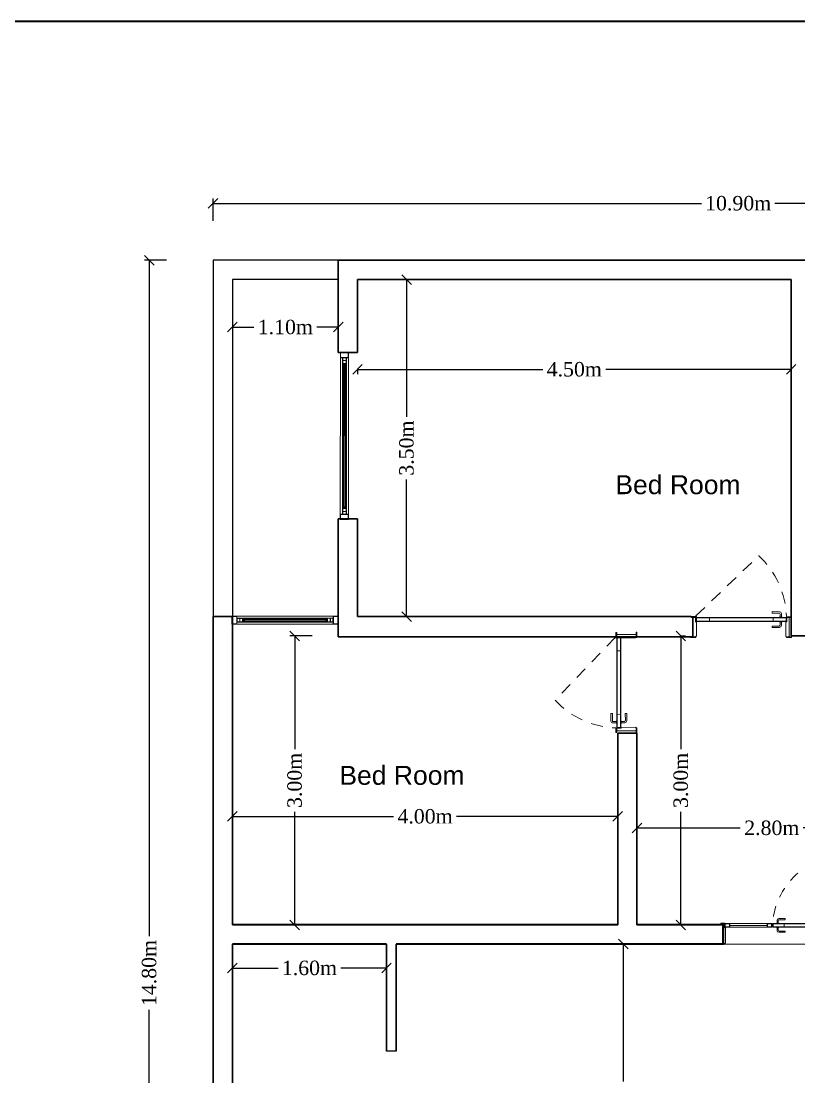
# Model space of a CAD drawing. Header units: millimetres. Extents: x 860 to 1444, y -43 to 267.
# Drawn here: x 1257.17 to 1265.24, y 204.39 to 215.35 of the extents above; entities that cross this region are included whole.
import ezdxf

# ---------------------------------------------------------------- set-up
doc = ezdxf.new("R2010")
doc.units = ezdxf.units.MM
doc.header["$MEASUREMENT"] = 0
doc.linetypes.add('HIDDEN', pattern=[0.375, 0.25, -0.125])
for name, color, linetype, lineweight in [('Doors', 252, 'Continuous', 9), ('HATCH', 252, 'Continuous', 5), ('WALL', 7, 'Continuous', 30)]:
    doc.layers.add(name, color=color, linetype=linetype, lineweight=lineweight)
doc.layers.add('windows', color=252, linetype='Continuous')
doc.styles.add('Peshawa CENTER', font='times.ttf', dxfattribs={"height": 0.15})
doc.dimstyles.new('Peshawa', dxfattribs={"dimtxt": 0.15, "dimasz": 0.1, "dimexe": 0.05, "dimexo": 0.25, "dimgap": 0.05, "dimtad": 0, "dimtoh": 1, "dimzin": 0, "dimdsep": 46, "dimtxsty": 'Peshawa CENTER', "dimblk": 'OBLIQUE', "dimcen": 0.09, "dimclrd": 251, "dimclre": 251, "dimclrt": 7, "dimadec": 0, "dimazin": 0, "dimtfac": 1, "dimtofl": 0, "dimtmove": 0, "dimatfit": 3, "dimldrblk": 'NONE', "dimfxl": 0, "dimtolj": 1, "dimtzin": 0, "dimarcsym": 0})

# ---------------------------------------------------------------- blocks, each defined once
blk = doc.blocks.new('*U133')
at = {"layer": 'Doors', "ltscale": 5}
for p, q in [((0.057, 0.925), (0.057, 0.774)), ((0.986, 0.921), (0.986, 0.769))]:
    blk.add_line(p, q, dxfattribs=at)
at = {"layer": 'Doors'}
for p, q in [((0.191, 0.772, 0), (0.191, 0.729, 0)), ((0.854, 0.768, 0), (0.854, 0.725, 0))]:
    blk.add_line(p, q, dxfattribs=at)
at = {"layer": 'Doors', "linetype": 'Continuous'}
for p, q in [((0.844, 0.814), (0.844, 0.829)), ((0.844, 0.829), (0.92, 0.828)), ((0.915, 0.814), (0.844, 0.814)), ((0.946, 0.771), (0.918, 0.771)), ((0.918, 0.771), (0.918, 0.768)), ((0.925, 0.771), (0.925, 0.804)), ((0.939, 0.809), (0.939, 0.771)), ((0.946, 0.771), (0.946, 0.768)), ((0.915, 0.679), (0.843, 0.68)), ((0.843, 0.68), (0.843, 0.665)), ((0.843, 0.665), (0.92, 0.665)), ((0.917, 0.722), (0.917, 0.725)), ((0.946, 0.722), (0.917, 0.722)), ((0.925, 0.722), (0.924, 0.689)), ((0.939, 0.684), (0.939, 0.722)), ((0.946, 0.722), (0.946, 0.725))]:
    blk.add_line(p, q, dxfattribs=at)
at = {"layer": 'Doors', "linetype": 'HIDDEN', "ltscale": 0.5}
blk.add_line((0.052, 0.711, 0), (0.7, 0.085), dxfattribs=at)
at = {"layer": 'Doors'}
for points in [[(0.053, 0.929), (-0.002, 0.93), (-0.002, 0.939), (0.053, 0.938)], [(0.99, 0.925), (1.046, 0.924), (1.046, 0.933), (0.991, 0.934)], [(0.991, 0.725), (0.054, 0.73), (0.054, 0.772), (0.992, 0.768)], [(0.988, 0.728), (0.057, 0.733), (0.057, 0.769), (0.988, 0.764)], [(0.002, 0.73), (0.048, 0.73), (0.048, 0.721), (0.002, 0.721)], [(1.04, 0.725), (0.994, 0.725), (0.994, 0.716), (1.04, 0.716)]]:
    blk.add_lwpolyline(points, close=True, dxfattribs=at)
at = {"layer": 'Doors', "ltscale": 5}
for points in [[(0.048, 0.73), (0.048, 0.73), (0.049, 0.774), (0.057, 0.774), (0.057, 0.925), (0.053, 0.925), (0.053, 0.929), (0.022, 0.93), (0.021, 0.73), (0.048, 0.73)], [(0.994, 0.725), (0.994, 0.725), (0.994, 0.769), (0.986, 0.769), (0.986, 0.921), (0.99, 0.921), (0.99, 0.925), (1.022, 0.925), (1.021, 0.725), (0.994, 0.725)]]:
    blk.add_lwpolyline(points, dxfattribs=at)
at = {"layer": 'Doors', "linetype": 'Continuous'}
blk.add_lwpolyline([(0.052, 0.777, 0.414214), (0.051, 0.776), (0.051, 0.768, 0.414214), (0.052, 0.767), (0.054, 0.767, 0.414214), (0.055, 0.768), (0.055, 0.776, 0.414214), (0.054, 0.777)], format="xyb", close=True, dxfattribs=at)
blk.add_circle((0.052, 0.723), 0.00573, dxfattribs=at)
for centre, radius, start, end in [((0.915, 0.804), 0.00955, 359.71, 89.71), ((0.92, 0.809, 0), 0.0191, 359.71, 89.71), ((0.915, 0.689), 0.00955, 269.71, 359.71), ((0.92, 0.684, 0), 0.0191, 269.71, 359.71)]:
    blk.add_arc(centre, radius, start, end, dxfattribs=at)
at = {"layer": 'Doors', "linetype": 'HIDDEN', "ltscale": 0.5}
blk.add_arc((0.087, 0.751), 0.905, 312.6237, 357.7301, dxfattribs=at)
blk = doc.blocks.new('*U147')
at = {"layer": 'Doors', "linetype": 'HIDDEN', "ltscale": 0.5}
blk.add_line((1.592, 0.954, 0), (1.592, 1.749, 0), dxfattribs=at)
at = {"layer": 'Doors', "ltscale": 5}
for p, q in [((0.06, 0.704), (0.06, 0.886)), ((0.112, 0.893), (0.557, 0.893)), ((1.59, 0.704), (1.59, 0.886)), ((1.594, 0.691), (0.06, 0.691))]:
    blk.add_line(p, q, dxfattribs=at)
at = {"layer": 'Doors', "linetype": 'Continuous'}
for p, q in [((0.668, 0.939), (0.668, 0.936)), ((0.668, 0.939), (0.697, 0.939)), ((0.668, 0.891), (0.668, 0.893)), ((0.668, 0.891), (0.697, 0.891)), ((0.676, 0.977), (0.676, 0.939)), ((0.676, 0.852), (0.676, 0.891)), ((0.69, 0.939), (0.69, 0.973)), ((0.69, 0.891), (0.69, 0.857)), ((0.771, 0.996), (0.695, 0.996)), ((0.697, 0.939), (0.697, 0.936)), ((0.697, 0.891), (0.697, 0.893)), ((0.699, 0.982), (0.771, 0.982)), ((0.771, 0.982), (0.771, 0.996)), ((0.771, 0.833), (0.695, 0.833)), ((0.699, 0.848), (0.771, 0.848)), ((0.771, 0.848), (0.771, 0.833))]:
    blk.add_line(p, q, dxfattribs=at)
at = {"layer": 'Doors'}
for p, q in [((0.761, 0.893, 0), (0.761, 0.936, 0)), ((1.453, 0.893, 0), (1.453, 0.936, 0))]:
    blk.add_line(p, q, dxfattribs=at)
for points in [[(0.005, 0.931), (0.052, 0.931), (0.052, 0.94), (0.005, 0.94)], [(0.052, 0.936), (0.112, 0.936), (0.112, 0.893), (0.052, 0.893)], [(0.055, 0.933), (0.109, 0.933), (0.109, 0.897), (0.055, 0.897)], [(0.557, 0.936), (0.611, 0.936), (0.611, 0.893), (0.557, 0.893)], [(0.561, 0.933), (0.607, 0.933), (0.607, 0.897), (0.561, 0.897)], [(0.623, 0.936), (1.591, 0.936), (1.591, 0.893), (0.623, 0.893)], [(0.627, 0.933), (1.587, 0.933), (1.587, 0.897), (0.627, 0.897)], [(1.644, 0.931), (1.598, 0.931), (1.598, 0.94), (1.644, 0.94)], [(0.056, 0.7), (0, 0.7), (0, 0.691), (0.056, 0.691)], [(1.594, 0.7), (1.649, 0.7), (1.649, 0.691), (1.594, 0.691)]]:
    blk.add_lwpolyline(points, close=True, dxfattribs=at)
at = {"layer": 'Doors', "ltscale": 5}
for points in [[(0.052, 0.931), (0.052, 0.931), (0.052, 0.886), (0.06, 0.886), (0.06, 0.704), (0.056, 0.704), (0.056, 0.7), (0.024, 0.7), (0.024, 0.931), (0.052, 0.931)], [(0.112, 0.936), (0.557, 0.936)], [(0.112, 0.915), (0.557, 0.915)], [(1.598, 0.931), (1.598, 0.931), (1.598, 0.886), (1.59, 0.886), (1.59, 0.704), (1.594, 0.704), (1.594, 0.7), (1.625, 0.7), (1.625, 0.931), (1.598, 0.931)]]:
    blk.add_lwpolyline(points, dxfattribs=at)
at = {"layer": 'Doors', "linetype": 'Continuous'}
for centre in [(0.617, 0.919), (1.592, 0.943)]:
    blk.add_circle(centre, 0.00573, dxfattribs=at)
at = {"layer": 'Doors', "linetype": 'HIDDEN', "ltscale": 0.5}
blk.add_arc((1.497, 0.877), 0.877, 83.7819, 175.5156, dxfattribs=at)
at = {"layer": 'Doors', "linetype": 'Continuous'}
for centre, radius, start, end in [((0.695, 0.977, 0), 0.0191, 90, 180), ((0.699, 0.973), 0.00955, 90, 180), ((0.695, 0.852, 0), 0.0191, 180, 270), ((0.699, 0.857), 0.00955, 180, 270)]:
    blk.add_arc(centre, radius, start, end, dxfattribs=at)
blk = doc.blocks.new('_Oblique')
at = {"color": 0, "linetype": 'ByBlock', "lineweight": -2}
blk.add_line((-0.5, -0.5), (0.5, 0.5), dxfattribs=at)
blk = doc.blocks.new('*D495')
at = {"color": 251, "lineweight": -2, "transparency": 16777216}
for p, q in [((1263.419, 205.769), (1263.369, 205.769)), ((1263.419, 205.769), (1263.419, 204.344)), ((1263.419, 202.269), (1263.419, 203.694)), ((1263.419, 202.269), (1263.369, 202.269))]:
    blk.add_line(p, q, dxfattribs=at)
at = {"layer": 'Defpoints', "color": 0, "transparency": 16777216}
for p in [(1263.59, 205.769), (1263.419, 202.269), (1263.59, 202.269)]:
    blk.add_point(p, dxfattribs=at)
at = {"color": 251, "lineweight": -2, "transparency": 16777216, "xscale": 0.1, "yscale": 0.1, "zscale": 0.1}
for p, rotation in [((1263.419, 205.769), 90), ((1263.419, 202.269), 270)]:
    blk.add_blockref('_Oblique', p, dxfattribs=dict(at, rotation=rotation))
at = {"color": 7, "transparency": 16777216, "insert": (1263.419, 204.019), "char_height": 0.15, "attachment_point": 5, "rotation": 90, "style": 'Peshawa CENTER', "bg_fill": 3, "box_fill_scale": 1.25, "bg_fill_color": 256, "bg_fill_true_color": 13158600, "bg_fill_transparency": 0}
blk.add_mtext('\\A1;3.50m', dxfattribs=at)
blk = doc.blocks.new('_None')
blk = doc.blocks.new('*D516')
at = {"color": 251, "lineweight": -2, "transparency": 16777216}
for p, q in [((1259.161, 213.28), (1259.161, 213.51)), ((1259.161, 213.46), (1264.239, 213.46)), ((1270.061, 213.46), (1264.983, 213.46)), ((1270.061, 213.28), (1270.061, 213.51))]:
    blk.add_line(p, q, dxfattribs=at)
at = {"layer": 'Defpoints', "color": 0, "transparency": 16777216}
for p in [(1270.061, 213.46), (1259.161, 212.869), (1270.061, 212.869)]:
    blk.add_point(p, dxfattribs=at)
at = {"color": 251, "lineweight": -2, "transparency": 16777216, "xscale": 0.1, "yscale": 0.1, "zscale": 0.1, "rotation": 180}
blk.add_blockref('_Oblique', (1259.161, 213.46), dxfattribs=at)
at = {"color": 251, "lineweight": -2, "transparency": 16777216, "xscale": 0.1, "yscale": 0.1, "zscale": 0.1}
blk.add_blockref('_Oblique', (1270.061, 213.46), dxfattribs=at)
at = {"color": 7, "transparency": 16777216, "insert": (1264.611, 213.46), "char_height": 0.15, "attachment_point": 5, "style": 'Peshawa CENTER', "bg_fill": 3, "box_fill_scale": 1.25, "bg_fill_color": 256, "bg_fill_true_color": 13158600, "bg_fill_transparency": 0}
blk.add_mtext('\\A1;10.90m', dxfattribs=at)
blk = doc.blocks.new('*D517')
at = {"color": 251, "lineweight": -2, "transparency": 16777216}
for p, q in [((1258.678, 212.869), (1258.448, 212.869)), ((1258.498, 212.869), (1258.498, 205.841)), ((1258.498, 198.069), (1258.498, 205.097)), ((1258.678, 198.069), (1258.448, 198.069))]:
    blk.add_line(p, q, dxfattribs=at)
at = {"layer": 'Defpoints', "color": 0, "transparency": 16777216}
for p in [(1259.161, 212.869), (1258.498, 198.069), (1259.161, 198.069)]:
    blk.add_point(p, dxfattribs=at)
at = {"color": 251, "lineweight": -2, "transparency": 16777216, "xscale": 0.1, "yscale": 0.1, "zscale": 0.1}
for p, rotation in [((1258.498, 212.869), 90), ((1258.498, 198.069), 270)]:
    blk.add_blockref('_Oblique', p, dxfattribs=dict(at, rotation=rotation))
at = {"color": 7, "transparency": 16777216, "insert": (1258.498, 205.469), "char_height": 0.15, "attachment_point": 5, "rotation": 90, "style": 'Peshawa CENTER', "bg_fill": 3, "box_fill_scale": 1.25, "bg_fill_color": 256, "bg_fill_true_color": 13158600, "bg_fill_transparency": 0}
blk.add_mtext('\\A1;14.80m', dxfattribs=at)
blk = doc.blocks.new('*D522')
at = {"layer": 'Defpoints', "color": 0, "transparency": 16777216}
for p in [(1260.66, 211.736), (1265.161, 211.736), (1265.161, 211.736)]:
    blk.add_point(p, dxfattribs=at)
at = {"layer": 'WALL', "color": 251, "lineweight": -2, "transparency": 16777216}
for p, q in [((1260.66, 211.736), (1260.66, 211.686)), ((1260.66, 211.736), (1262.583, 211.736)), ((1265.161, 211.736), (1263.238, 211.736)), ((1265.161, 211.736), (1265.161, 211.686))]:
    blk.add_line(p, q, dxfattribs=at)
at = {"layer": 'WALL', "color": 251, "lineweight": -2, "transparency": 16777216, "xscale": 0.1, "yscale": 0.1, "zscale": 0.1, "rotation": 180}
blk.add_blockref('_Oblique', (1260.66, 211.736), dxfattribs=at)
at = {"layer": 'WALL', "color": 251, "lineweight": -2, "transparency": 16777216, "xscale": 0.1, "yscale": 0.1, "zscale": 0.1}
blk.add_blockref('_Oblique', (1265.161, 211.736), dxfattribs=at)
at = {"layer": 'WALL', "color": 7, "transparency": 16777216, "insert": (1262.91, 211.736), "char_height": 0.15, "attachment_point": 5, "style": 'Peshawa CENTER', "bg_fill": 3, "box_fill_scale": 1.25, "bg_fill_color": 256, "bg_fill_true_color": 13158600, "bg_fill_transparency": 0}
blk.add_mtext('\\A1;4.50m', dxfattribs=at)
blk = doc.blocks.new('*U527')
at = {"layer": 'windows', "color": 253, "lineweight": 9}
for p, q in [((0, -0.407), (0.001, 0.573)), ((0.061, 0.573), (0.062, 0.573)), ((0.083, -0.407), (0.083, 0.573))]:
    blk.add_line(p, q, dxfattribs=at)
at = {"layer": 'windows', "color": 251, "lineweight": 9}
for p, q in [((0.055, 0.507), (0.029, 0.514)), ((0.056, -0.341), (0.029, -0.347))]:
    blk.add_line(p, q, dxfattribs=at)
at = {"layer": 'windows', "linetype": 'Continuous', "lineweight": 9}
for points in [[(0.001, 0.573), (0.001, 0.626), (0.083, 0.626), (0.083, 0.573)], [(0.059, 0.545), (0.059, 0.545), (0.059, 0.571), (0.024, 0.571), (0.024, 0.545)], [(0.024, 0.544), (0.024, 0.544), (0.024, 0.544), (0.024, 0.544), (0.024, 0.516), (0.024, 0.516), (0.059, 0.516), (0.059, 0.516), (0.059, 0.544), (0.059, 0.516), (0.059, 0.544), (0.059, 0.544), (0.059, 0.544), (0.059, 0.544), (0.059, 0.544), (0.059, 0.544), (0.024, 0.544), (0.024, 0.544), (0.024, 0.544), (0.024, 0.544)], [(0.029, 0.507), (0.055, 0.507), (0.055, 0.514), (0.029, 0.514)], [(0, -0.407), (0, -0.459), (0.083, -0.459), (0.083, -0.407)], [(0.025, -0.377), (0.025, -0.377), (0.025, -0.377), (0.025, -0.377), (0.025, -0.349), (0.025, -0.349), (0.06, -0.349), (0.06, -0.349), (0.06, -0.377), (0.06, -0.349), (0.06, -0.377), (0.06, -0.377), (0.06, -0.377), (0.06, -0.377), (0.06, -0.377), (0.06, -0.377), (0.025, -0.377), (0.025, -0.377), (0.025, -0.377), (0.025, -0.377)], [(0.06, -0.379), (0.06, -0.379), (0.06, -0.405), (0.025, -0.405), (0.025, -0.379)], [(0.029, -0.341), (0.056, -0.341), (0.056, -0.347), (0.029, -0.347)]]:
    blk.add_lwpolyline(points, close=True, dxfattribs=at)
for points in [[(0.003, 0.578), (0.003, 0.62, -0.414214), (0.006, 0.623), (0.077, 0.623, -0.414214), (0.08, 0.62), (0.08, 0.578, -0.414214), (0.077, 0.576), (0.006, 0.576, -0.414214)], [(0.003, -0.412), (0.003, -0.454, 0.414214), (0.005, -0.457), (0.077, -0.457, 0.414214), (0.08, -0.454), (0.08, -0.412, 0.414214), (0.077, -0.409), (0.005, -0.409, 0.414214)]]:
    blk.add_lwpolyline(points, format="xyb", close=True, dxfattribs=at)
for points in [[(0.062, 0.573), (0.062, 0.514), (0.062, 0.494), (0.058, 0.494), (0.058, 0.497), (0.059, 0.497), (0.059, 0.514), (0.024, 0.514), (0.024, 0.497), (0.025, 0.497), (0.025, 0.494), (0.021, 0.494), (0.021, 0.514), (0.021, 0.573), (0.062, 0.573), (0.024, 0.573)], [(0.063, -0.407), (0.063, -0.347), (0.063, -0.328), (0.059, -0.328), (0.059, -0.33), (0.06, -0.33), (0.06, -0.347), (0.025, -0.347), (0.025, -0.33), (0.026, -0.33), (0.026, -0.328), (0.022, -0.328), (0.022, -0.347), (0.022, -0.407), (0.063, -0.407), (0.025, -0.407)]]:
    blk.add_lwpolyline(points, dxfattribs=at)
at = {"layer": 'windows', "color": 253, "lineweight": 9}
for points in [[(0.022, -0.328), (0.021, 0.494)], [(0.062, 0.494), (0.063, -0.328)]]:
    blk.add_lwpolyline(points, dxfattribs=at)
at = {"layer": 'windows', "color": 251, "lineweight": 9}
for points in [[(0.055, 0.514), (0.029, 0.507)], [(0.056, -0.347), (0.029, -0.341)]]:
    blk.add_lwpolyline(points, dxfattribs=at)
at = {"layer": 'windows', "lineweight": 9}
for points in [[(0.029, -0.341), (0.029, 0.507), (0.036, 0.507), (0.037, -0.341)], [(0.056, -0.341), (0.055, 0.507), (0.047, 0.507), (0.048, -0.341)]]:
    blk.add_lwpolyline(points, close=True, dxfattribs=at)
at = {"layer": 'windows', "color": 251, "lineweight": 9}
for points in [[(0.047, 0.507), (0.036, 0.507), (0.036, 0.498), (0.047, 0.498)], [(0.046, 0.506), (0.038, 0.506), (0.038, 0.499), (0.046, 0.499)], [(0.048, -0.332), (0.037, -0.332), (0.037, -0.341), (0.048, -0.341)], [(0.046, -0.333), (0.039, -0.333), (0.039, -0.34), (0.046, -0.34)]]:
    blk.add_lwpolyline(points, close=True, dxfattribs=at)
for centre, start, end in [((0.025, 0.491), 2.8792, 86.4084), ((0.058, 0.491), 93.6446, 177.1737), ((0.026, -0.324), 273.6446, 357.1737), ((0.059, -0.324), 182.8792, 266.4084)]:
    blk.add_arc(centre, 0.00351, start, end, dxfattribs=at)
blk = doc.blocks.new('*U528')
at = {"layer": 'windows', "color": 253, "lineweight": 9}
for p, q in [((0, -0.407), (0.001, 1.188)), ((0.061, 1.188), (0.062, 1.188)), ((0.083, -0.407), (0.082, 1.188))]:
    blk.add_line(p, q, dxfattribs=at)
at = {"layer": 'windows', "color": 251, "lineweight": 9}
for p, q in [((0.055, 1.122), (0.028, 1.129)), ((0.056, -0.341), (0.029, -0.347))]:
    blk.add_line(p, q, dxfattribs=at)
at = {"layer": 'windows', "linetype": 'Continuous', "lineweight": 9}
for points in [[(0.001, 1.188), (0.001, 1.241), (0.082, 1.241), (0.082, 1.188)], [(0.059, 1.16), (0.059, 1.16), (0.059, 1.186), (0.024, 1.186), (0.024, 1.16)], [(0.024, 1.159), (0.024, 1.159), (0.024, 1.159), (0.024, 1.159), (0.024, 1.131), (0.024, 1.131), (0.059, 1.131), (0.059, 1.131), (0.059, 1.159), (0.059, 1.131), (0.059, 1.159), (0.059, 1.159), (0.059, 1.159), (0.059, 1.159), (0.059, 1.159), (0.059, 1.159), (0.024, 1.159), (0.024, 1.159), (0.024, 1.159), (0.024, 1.159)], [(0.028, 1.122), (0.055, 1.122), (0.055, 1.129), (0.028, 1.129)], [(0, -0.407), (0, -0.459), (0.083, -0.459), (0.083, -0.407)], [(0.025, -0.377), (0.025, -0.377), (0.025, -0.377), (0.025, -0.377), (0.025, -0.349), (0.025, -0.349), (0.06, -0.349), (0.06, -0.349), (0.06, -0.377), (0.06, -0.349), (0.06, -0.377), (0.06, -0.377), (0.06, -0.377), (0.06, -0.377), (0.06, -0.377), (0.06, -0.377), (0.025, -0.377), (0.025, -0.377), (0.025, -0.377), (0.025, -0.377)], [(0.06, -0.379), (0.06, -0.379), (0.06, -0.405), (0.025, -0.405), (0.025, -0.379)], [(0.029, -0.341), (0.056, -0.341), (0.056, -0.347), (0.029, -0.347)]]:
    blk.add_lwpolyline(points, close=True, dxfattribs=at)
for points in [[(0.003, 1.193), (0.003, 1.235, -0.414214), (0.006, 1.238), (0.077, 1.238, -0.414214), (0.08, 1.235), (0.08, 1.193, -0.414214), (0.077, 1.191), (0.006, 1.191, -0.414214)], [(0.003, -0.412), (0.003, -0.454, 0.414214), (0.005, -0.457), (0.077, -0.457, 0.414214), (0.08, -0.454), (0.08, -0.412, 0.414214), (0.077, -0.409), (0.005, -0.409, 0.414214)]]:
    blk.add_lwpolyline(points, format="xyb", close=True, dxfattribs=at)
for points in [[(0.062, 1.188), (0.062, 1.129), (0.062, 1.109), (0.058, 1.109), (0.058, 1.112), (0.059, 1.112), (0.059, 1.129), (0.024, 1.129), (0.024, 1.112), (0.025, 1.112), (0.025, 1.109), (0.021, 1.109), (0.021, 1.129), (0.021, 1.188), (0.062, 1.188), (0.024, 1.188)], [(0.063, -0.407), (0.063, -0.347), (0.063, -0.328), (0.059, -0.328), (0.059, -0.33), (0.06, -0.33), (0.06, -0.347), (0.025, -0.347), (0.025, -0.33), (0.026, -0.33), (0.026, -0.328), (0.022, -0.328), (0.022, -0.347), (0.022, -0.407), (0.063, -0.407), (0.025, -0.407)]]:
    blk.add_lwpolyline(points, dxfattribs=at)
at = {"layer": 'windows', "color": 253, "lineweight": 9}
for points in [[(0.022, -0.328), (0.021, 1.109)], [(0.062, 1.109), (0.063, -0.328)]]:
    blk.add_lwpolyline(points, dxfattribs=at)
at = {"layer": 'windows', "color": 251, "lineweight": 9}
for points in [[(0.055, 1.129), (0.028, 1.122)], [(0.056, -0.347), (0.029, -0.341)]]:
    blk.add_lwpolyline(points, dxfattribs=at)
at = {"layer": 'windows', "lineweight": 9}
for points in [[(0.029, -0.341), (0.028, 1.122), (0.036, 1.122), (0.037, -0.341)], [(0.056, -0.341), (0.055, 1.122), (0.047, 1.122), (0.048, -0.341)]]:
    blk.add_lwpolyline(points, close=True, dxfattribs=at)
at = {"layer": 'windows', "color": 251, "lineweight": 9}
for points in [[(0.047, 1.122), (0.036, 1.122), (0.036, 1.113), (0.047, 1.113)], [(0.046, 1.121), (0.038, 1.121), (0.038, 1.114), (0.046, 1.114)], [(0.048, -0.332), (0.037, -0.332), (0.037, -0.341), (0.048, -0.341)], [(0.046, -0.333), (0.039, -0.333), (0.039, -0.34), (0.046, -0.34)]]:
    blk.add_lwpolyline(points, close=True, dxfattribs=at)
for centre, start, end in [((0.025, 1.106), 2.8792, 86.4084), ((0.058, 1.106), 93.6446, 177.1737), ((0.026, -0.324), 273.6446, 357.1737), ((0.059, -0.324), 182.8792, 266.4084)]:
    blk.add_arc(centre, 0.00351, start, end, dxfattribs=at)
blk = doc.blocks.new('*D529')
at = {"color": 251, "lineweight": -2, "transparency": 16777216}
for p, q in [((1261.169, 212.669), (1261.119, 212.669)), ((1261.169, 212.669), (1261.169, 211.244)), ((1261.169, 209.169), (1261.169, 210.594)), ((1261.169, 209.169), (1261.119, 209.169))]:
    blk.add_line(p, q, dxfattribs=at)
at = {"layer": 'Defpoints', "color": 0, "transparency": 16777216}
for p in [(1261.169, 212.669), (1261.232, 212.669), (1261.232, 209.169)]:
    blk.add_point(p, dxfattribs=at)
at = {"color": 251, "lineweight": -2, "transparency": 16777216, "xscale": 0.1, "yscale": 0.1, "zscale": 0.1}
for p, rotation in [((1261.169, 212.669), 90), ((1261.169, 209.169), 270)]:
    blk.add_blockref('_Oblique', p, dxfattribs=dict(at, rotation=rotation))
at = {"color": 7, "transparency": 16777216, "insert": (1261.169, 210.919), "char_height": 0.15, "attachment_point": 5, "rotation": 90, "style": 'Peshawa CENTER', "bg_fill": 3, "box_fill_scale": 1.25, "bg_fill_color": 256, "bg_fill_true_color": 13158600, "bg_fill_transparency": 0}
blk.add_mtext('\\A1;3.50m', dxfattribs=at)
blk = doc.blocks.new('*D531')
at = {"color": 251, "lineweight": -2, "transparency": 16777216}
for p, q in [((1259.361, 207.095), (1259.361, 207.045)), ((1259.361, 207.095), (1261.033, 207.095)), ((1263.361, 207.095), (1261.689, 207.095)), ((1263.361, 207.095), (1263.361, 207.045))]:
    blk.add_line(p, q, dxfattribs=at)
at = {"layer": 'Defpoints', "color": 0, "transparency": 16777216}
for p in [(1259.361, 207.15), (1263.361, 207.15), (1263.361, 207.095)]:
    blk.add_point(p, dxfattribs=at)
at = {"color": 251, "lineweight": -2, "transparency": 16777216, "xscale": 0.1, "yscale": 0.1, "zscale": 0.1, "rotation": 180}
blk.add_blockref('_Oblique', (1259.361, 207.095), dxfattribs=at)
at = {"color": 251, "lineweight": -2, "transparency": 16777216, "xscale": 0.1, "yscale": 0.1, "zscale": 0.1}
blk.add_blockref('_Oblique', (1263.361, 207.095), dxfattribs=at)
at = {"color": 7, "transparency": 16777216, "insert": (1261.361, 207.095), "char_height": 0.15, "attachment_point": 5, "style": 'Peshawa CENTER', "bg_fill": 3, "box_fill_scale": 1.25, "bg_fill_color": 256, "bg_fill_true_color": 13158600, "bg_fill_transparency": 0}
blk.add_mtext('\\A1;4.00m', dxfattribs=at)
blk = doc.blocks.new('*D532')
at = {"color": 251, "lineweight": -2, "transparency": 16777216}
for p, q in [((1260.188, 208.969), (1259.958, 208.969)), ((1260.008, 208.969), (1260.008, 207.794)), ((1260.008, 205.969), (1260.008, 207.144)), ((1260.188, 205.969), (1259.958, 205.969))]:
    blk.add_line(p, q, dxfattribs=at)
at = {"layer": 'Defpoints', "color": 0, "transparency": 16777216}
for p in [(1260.008, 208.969), (1260.565, 208.969), (1260.565, 205.969)]:
    blk.add_point(p, dxfattribs=at)
at = {"color": 251, "lineweight": -2, "transparency": 16777216, "xscale": 0.1, "yscale": 0.1, "zscale": 0.1}
for p, rotation in [((1260.008, 208.969), 90), ((1260.008, 205.969), 270)]:
    blk.add_blockref('_Oblique', p, dxfattribs=dict(at, rotation=rotation))
at = {"color": 7, "transparency": 16777216, "insert": (1260.008, 207.469), "char_height": 0.15, "attachment_point": 5, "rotation": 90, "style": 'Peshawa CENTER', "bg_fill": 3, "box_fill_scale": 1.25, "bg_fill_color": 256, "bg_fill_true_color": 13158600, "bg_fill_transparency": 0}
blk.add_mtext('\\A1;3.00m', dxfattribs=at)
blk = doc.blocks.new('*D533')
at = {"color": 251, "lineweight": -2, "transparency": 16777216}
for p, q in [((1263.56, 206.975), (1263.56, 207.025)), ((1263.56, 206.975), (1264.633, 206.975)), ((1266.36, 206.975), (1265.287, 206.975)), ((1266.36, 206.975), (1266.36, 207.025))]:
    blk.add_line(p, q, dxfattribs=at)
at = {"layer": 'Defpoints', "color": 0, "transparency": 16777216}
for p in [(1263.56, 206.965), (1266.36, 206.975), (1266.36, 206.965)]:
    blk.add_point(p, dxfattribs=at)
at = {"color": 251, "lineweight": -2, "transparency": 16777216, "xscale": 0.1, "yscale": 0.1, "zscale": 0.1, "rotation": 180}
blk.add_blockref('_Oblique', (1263.56, 206.975), dxfattribs=at)
at = {"color": 251, "lineweight": -2, "transparency": 16777216, "xscale": 0.1, "yscale": 0.1, "zscale": 0.1}
blk.add_blockref('_Oblique', (1266.36, 206.975), dxfattribs=at)
at = {"color": 7, "transparency": 16777216, "insert": (1264.96, 206.975), "char_height": 0.15, "attachment_point": 5, "style": 'Peshawa CENTER', "bg_fill": 3, "box_fill_scale": 1.25, "bg_fill_color": 256, "bg_fill_true_color": 13158600, "bg_fill_transparency": 0}
blk.add_mtext('\\A1;2.80m', dxfattribs=at)
blk = doc.blocks.new('*D534')
at = {"color": 251, "lineweight": -2, "transparency": 16777216}
for p, q in [((1264.016, 208.969), (1264.066, 208.969)), ((1264.016, 208.969), (1264.016, 207.794)), ((1264.016, 205.969), (1264.016, 207.144)), ((1264.016, 205.969), (1264.066, 205.969))]:
    blk.add_line(p, q, dxfattribs=at)
at = {"layer": 'Defpoints', "color": 0, "transparency": 16777216}
for p in [(1264.01, 208.969), (1264.016, 208.969), (1264.01, 205.969)]:
    blk.add_point(p, dxfattribs=at)
at = {"color": 251, "lineweight": -2, "transparency": 16777216, "xscale": 0.1, "yscale": 0.1, "zscale": 0.1}
for p, rotation in [((1264.016, 208.969), 90), ((1264.016, 205.969), 270)]:
    blk.add_blockref('_Oblique', p, dxfattribs=dict(at, rotation=rotation))
at = {"color": 7, "transparency": 16777216, "insert": (1264.016, 207.469), "char_height": 0.15, "attachment_point": 5, "rotation": 90, "style": 'Peshawa CENTER', "bg_fill": 3, "box_fill_scale": 1.25, "bg_fill_color": 256, "bg_fill_true_color": 13158600, "bg_fill_transparency": 0}
blk.add_mtext('\\A1;3.00m', dxfattribs=at)
blk = doc.blocks.new('*D535')
at = {"color": 251, "lineweight": -2, "transparency": 16777216}
for p, q in [((1259.361, 212.175), (1259.361, 212.125)), ((1259.361, 212.175), (1259.594, 212.175)), ((1260.461, 212.175), (1260.227, 212.175)), ((1260.461, 212.175), (1260.461, 212.125))]:
    blk.add_line(p, q, dxfattribs=at)
at = {"layer": 'Defpoints', "color": 0, "transparency": 16777216}
for p in [(1259.361, 212.217), (1260.461, 212.217), (1259.361, 212.175)]:
    blk.add_point(p, dxfattribs=at)
at = {"color": 251, "lineweight": -2, "transparency": 16777216, "xscale": 0.1, "yscale": 0.1, "zscale": 0.1, "rotation": 180}
blk.add_blockref('_Oblique', (1259.361, 212.175), dxfattribs=at)
at = {"color": 251, "lineweight": -2, "transparency": 16777216, "xscale": 0.1, "yscale": 0.1, "zscale": 0.1}
blk.add_blockref('_Oblique', (1260.461, 212.175), dxfattribs=at)
at = {"color": 7, "transparency": 16777216, "insert": (1259.911, 212.175), "char_height": 0.15, "attachment_point": 5, "style": 'Peshawa CENTER', "bg_fill": 3, "box_fill_scale": 1.25, "bg_fill_color": 256, "bg_fill_true_color": 13158600, "bg_fill_transparency": 0}
blk.add_mtext('\\A1;1.10m', dxfattribs=at)
blk = doc.blocks.new('*D536')
at = {"color": 251, "lineweight": -2, "transparency": 16777216}
for p, q in [((1259.361, 205.521), (1259.361, 205.571)), ((1259.361, 205.521), (1259.844, 205.521)), ((1260.961, 205.521), (1260.477, 205.521)), ((1260.961, 205.521), (1260.961, 205.571))]:
    blk.add_line(p, q, dxfattribs=at)
at = {"layer": 'Defpoints', "color": 0, "transparency": 16777216}
for p in [(1259.361, 205.521), (1259.361, 205.521), (1260.961, 205.521)]:
    blk.add_point(p, dxfattribs=at)
at = {"color": 251, "lineweight": -2, "transparency": 16777216, "xscale": 0.1, "yscale": 0.1, "zscale": 0.1, "rotation": 180}
blk.add_blockref('_Oblique', (1259.361, 205.521), dxfattribs=at)
at = {"color": 251, "lineweight": -2, "transparency": 16777216, "xscale": 0.1, "yscale": 0.1, "zscale": 0.1}
blk.add_blockref('_Oblique', (1260.961, 205.521), dxfattribs=at)
at = {"color": 7, "transparency": 16777216, "insert": (1260.161, 205.521), "char_height": 0.15, "attachment_point": 5, "style": 'Peshawa CENTER', "bg_fill": 3, "box_fill_scale": 1.25, "bg_fill_color": 256, "bg_fill_true_color": 13158600, "bg_fill_transparency": 0}
blk.add_mtext('\\A1;1.60m', dxfattribs=at)

msp = doc.modelspace()

# ---------------------------------------------------------------- linework, layer by layer
at = {"lineweight": 35}
for p, q in [((1263.36088, 205.96924), (1259.36088, 205.96924)), ((1264.46088, 205.96924), (1263.56006, 205.96924)), ((1260.96088, 205.76924), (1259.36088, 205.76924)), ((1264.46088, 205.76924), (1261.06088, 205.76924))]:
    msp.add_line(p, q, dxfattribs=at)
for p, q in [((1264.46088, 205.76924), (1264.46088, 205.96924)), ((1261.06088, 204.65812), (1260.96088, 204.65812))]:
    msp.add_line(p, q)
at = {"color": 1, "lineweight": 35}
msp.add_lwpolyline([(1219.11403, 215.35185), (1273.03589, 215.35185), (1273.66692, 193.42998), (1219.11403, 193.42998)], close=True, dxfattribs=at)
for points in [[(1260.46088, 212.66924), (1259.36088, 212.66924), (1259.36088, 209.16924)], [(1264.06006, 212.66924), (1265.16088, 212.66924)]]:
    msp.add_lwpolyline(points)
at = {"layer": 'HATCH', "color": 18, "true_color": 0x000000}
msp.add_line((1265.14194, 209.16032), (1265.14194, 208.96032), dxfattribs=at)
at = {"layer": 'WALL'}
for p, q in [((1260.66006, 212.66924), (1260.66006, 211.91014)), ((1265.16088, 208.96928), (1265.16088, 212.66924)), ((1260.46088, 211.91014), (1260.66006, 211.91014)), ((1260.46088, 209.16924), (1260.46088, 210.18367)), ((1260.46088, 210.18367), (1260.66006, 210.18367)), ((1260.66006, 210.18367), (1260.66006, 209.16924)), ((1259.36088, 209.16924), (1259.36088, 208.96032)), ((1260.46088, 209.16924), (1260.46088, 208.96032)), ((1264.12299, 209.16924), (1260.66006, 209.16924)), ((1264.14194, 209.16032), (1264.14194, 208.96032)), ((1264.14194, 208.96032), (1260.46088, 208.96032)), ((1263.36088, 205.96924), (1263.36088, 207.96032)), ((1263.56006, 207.96032), (1263.36088, 207.96032)), ((1263.56006, 207.96032), (1263.56006, 205.96924))]:
    msp.add_line(p, q, dxfattribs=at)
for points in [[(1270.06088, 208.96921), (1270.06088, 212.86924), (1260.46088, 212.86924)], [(1263.36088, 212.66924), (1260.66006, 212.66924)], [(1265.16088, 212.66924), (1260.66006, 212.66924)], [(1259.16088, 209.16924), (1259.16088, 205.96924)], [(1259.36088, 208.96032), (1259.36088, 205.96924)], [(1265.36006, 208.96928), (1265.16088, 208.96928)], [(1265.16088, 208.96928), (1265.36006, 208.96928)], [(1259.16088, 205.96924), (1259.16088, 202.06924)], [(1259.36088, 205.76924), (1259.36088, 202.26924)], [(1260.96088, 205.76924), (1260.96088, 204.65812)], [(1261.06088, 205.76924), (1261.06088, 204.65812)]]:
    msp.add_lwpolyline(points, dxfattribs=at)

# ---------------------------------------------------------------- block references
at = {"layer": 'Doors', "xscale": -1, "rotation": 179.7099909437645}
msp.add_blockref('*U133', (1264.12468, 209.89012), dxfattribs=at)
at = {"layer": 'Doors', "rotation": 270.2900090562355}
msp.add_blockref('*U133', (1262.62137, 209.0017), dxfattribs=at)
at = {"layer": 'Doors', "xscale": 0.8688232107517397, "yscale": 0.8688232107517397, "zscale": 0.8688232107517397, "rotation": 0.01526140569811119}
msp.add_blockref('*U147', (1264.42813, 205.16842), dxfattribs=at)
at = {"layer": 'windows', "xscale": 1.01880411583932, "yscale": 1.01880411583932, "zscale": 1.01880411583932, "rotation": 90.00009772632083}
msp.add_blockref('*U527', (1259.99297, 209.09052), dxfattribs=at)

# ---------------------------------------------------------------- texts
at = {"char_height": 0.1969056, "attachment_point": 1, "style": 'Peshawa CENTER'}
for insert in [(1263.33623, 210.63749), (1260.47149, 207.62023)]:
    msp.add_mtext_dynamic_manual_height_columns('{\\fArial|b0|i0|c0|p34;Bed Room}', width=4.5809703, gutter_width=1.14459, heights=[0], dxfattribs=dict(at, insert=insert))

# ---------------------------------------------------------------- next in the draw order: dimensions: what is measured, and where the dimension line sits
for base, p1, p2, picture, middle in [((1270.06088, 213.45975), (1259.16088, 212.86924), (1270.06088, 212.86924), '*D516', (1264.61088, 213.45975)), ((1263.36088, 207.09516), (1259.36088, 207.14982), (1263.36088, 207.14982), '*D531', (1261.36088, 207.09516)), ((1266.36006, 206.97517), (1263.56006, 206.96478), (1266.36006, 206.96478), '*D533', (1264.96006, 206.97517)), ((1259.36088, 205.5214), (1260.96088, 205.5214), (1259.36088, 205.5214), '*D536', (1260.16088, 205.5214))]:
    dim = msp.add_linear_dim(base=base, p1=p1, p2=p2, dimstyle='Peshawa', override={"dimpost": 'm', "dimfxlon": 1, "dimtfill": 1})
    dim.commit()
    dim.dimension.update_dxf_attribs({"geometry": picture, "text_midpoint": middle})
dim = msp.add_linear_dim(base=(1263.41897, 202.26924), p1=(1263.59017, 205.76924), p2=(1263.59017, 202.26924), angle=90, dimstyle='Peshawa', override={"dimpost": 'm', "dimfxlon": 1, "dimtfill": 1})
dim.commit()
dim.dimension.update_dxf_attribs({"geometry": '*D495', "text_midpoint": (1263.41897, 204.01924)})
at = {"layer": 'WALL'}
dim = msp.add_linear_dim(base=(1265.16088, 211.73646), p1=(1260.66006, 211.73646), p2=(1265.16088, 211.73646), dimstyle='Peshawa', override={"dimpost": 'm', "dimfxlon": 1, "dimtfill": 1}, dxfattribs=at)
dim.commit()
dim.dimension.update_dxf_attribs({"geometry": '*D522', "text_midpoint": (1262.91047, 211.73646)})

# ---------------------------------------------------------------- next in the draw order: linework, layer by layer
msp.add_line((1260.46088, 211.91014), (1260.46088, 212.86924), dxfattribs=at)

# ---------------------------------------------------------------- next in the draw order: block references
at = {"layer": 'windows', "xscale": 1.01880411583932, "yscale": 1.01880411583932, "zscale": 1.01880411583932, "rotation": 9.772632081845036e-05}
msp.add_blockref('*U528', (1260.48166, 210.64622), dxfattribs=at)

# ---------------------------------------------------------------- next in the draw order: dimensions: what is measured, and where the dimension line sits
for base, p1, p2, picture, middle in [((1258.49761, 198.06924), (1259.16088, 212.86924), (1259.16088, 198.06924), '*D517', (1258.49761, 205.46924)), ((1261.1688, 212.66924), (1261.23199, 209.16924), (1261.23199, 212.66924), '*D529', (1261.1688, 210.91924)), ((1260.00835, 208.96924), (1260.56474, 205.96924), (1260.56474, 208.96924), '*D532', (1260.00835, 207.46924)), ((1264.01572, 208.96924), (1264.01047, 205.96924), (1264.01047, 208.96924), '*D534', (1264.01572, 207.46924))]:
    dim = msp.add_linear_dim(base=base, p1=p1, p2=p2, angle=90, dimstyle='Peshawa', override={"dimpost": 'm', "dimfxlon": 1, "dimtfill": 1})
    dim.commit()
    dim.dimension.update_dxf_attribs({"geometry": picture, "text_midpoint": middle})

# ---------------------------------------------------------------- next in the draw order: linework, layer by layer
msp.add_lwpolyline([(1260.46088, 212.86924), (1259.16088, 212.86924), (1259.16088, 209.16924)])
at = {"layer": 'WALL'}
msp.add_line((1259.36088, 209.16924), (1259.16088, 209.16924), dxfattribs=at)

# ---------------------------------------------------------------- next in the draw order: dimensions: what is measured, and where the dimension line sits
dim = msp.add_linear_dim(base=(1259.36088, 212.17548), p1=(1260.46088, 212.21726), p2=(1259.36088, 212.21726), dimstyle='Peshawa', override={"dimpost": 'm', "dimfxlon": 1, "dimtfill": 1})
dim.commit()
dim.dimension.update_dxf_attribs({"geometry": '*D535', "text_midpoint": (1259.91088, 212.17548)})

doc.saveas('drawing.dxf')
